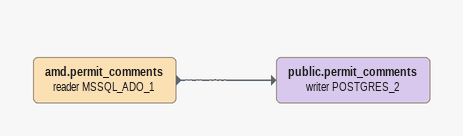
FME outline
amd.permit_comments (reader MSSQL_ADO_1)
    -> public.permit_comments (writer POSTGRES_2)
public.permit_comments (writer POSTGRES_2)
